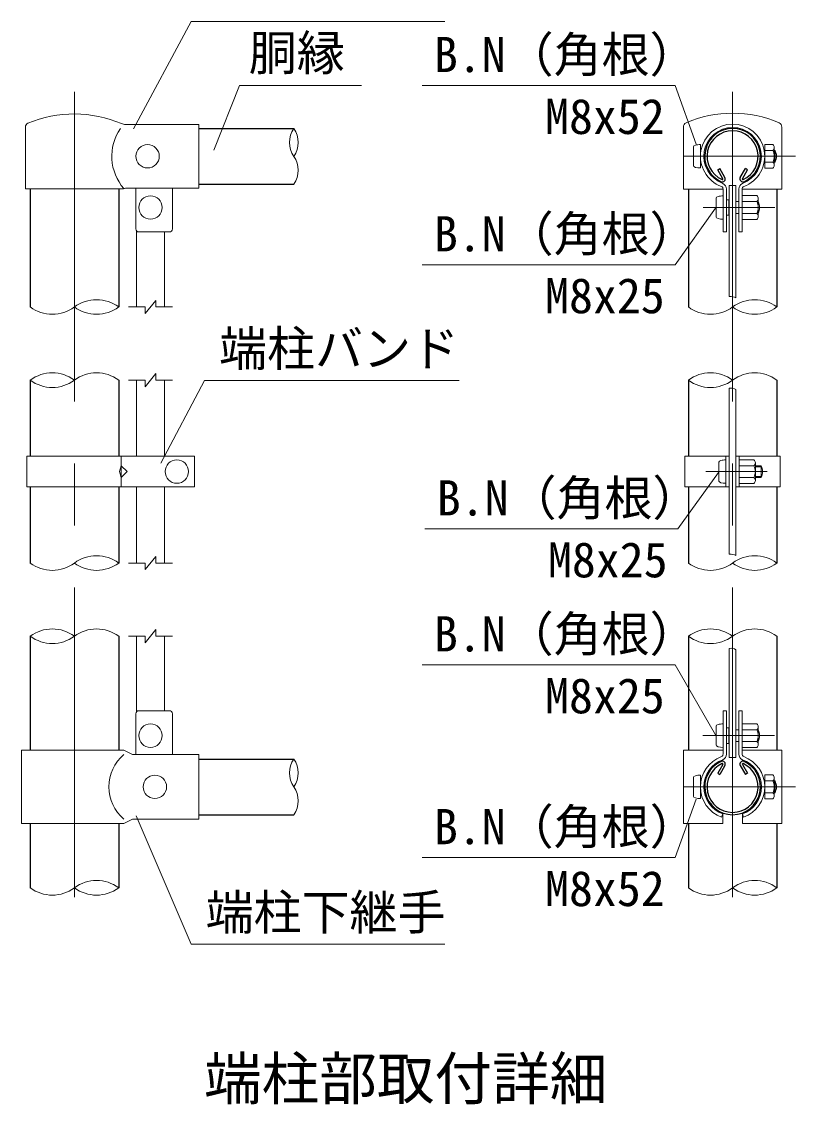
# Model space of a CAD drawing. Units: millimetres, scale not verified. Extents: x -6300 to 6300, y -4455 to 4455.
# Drawn here: x 1462 to 3049, y 490 to 2710 of the extents above; entities that cross this region are included whole.
import ezdxf
from ezdxf.enums import TextEntityAlignment as Align

# ---------------------------------------------------------------- set-up
doc = ezdxf.new("R2010")
doc.units = ezdxf.units.MM
doc.header["$LTSCALE"] = 20
doc.linetypes.add('USER1', pattern=[50.8, 31.75, -6.35, 6.35, -6.35])
for name, color, linetype, lineweight in [('0-0_D-STR1', 1, 'Continuous', 25), ('0-3_D-BMK', 2, 'USER1', 13), ('0-5_D-STR-DIM', 7, 'Continuous', 13), ('0-8_D-STR3', 3, 'Continuous', 13), ('0-9_D-STR-TXT', 7, 'Continuous', 13), ('0-A_D-TTL-TXT', 7, 'Continuous', 13)]:
    doc.layers.add(name, color=color, linetype=linetype, lineweight=lineweight)
doc.styles.add('ＭＳ ゴシック', font='')
doc.styles.get('ＭＳ ゴシック').set_extended_font_data('MS Gothic')

msp = doc.modelspace()

# ---------------------------------------------------------------- linework, layer by layer
at = {"layer": '0-0_D-STR1'}
for p, q in [((1825.45, 2490.5), (2020.5, 2490.5)), ((2889.9, 2405.74), (2894.07, 2408.15)), ((2900.43, 2387.51), (2889.9, 2405.74)), ((2904.6, 2389.91), (2894.07, 2408.15)), ((2936.3, 2389.91), (2946.83, 2408.15)), ((2940.47, 2387.51), (2951, 2405.74)), ((2951, 2405.74), (2946.83, 2408.15)), ((1825.45, 2376.2), (2020.5, 2376.2)), ((1479.7, 2366.9), (1479.7, 2124.5)), ((1661.2, 2366.9), (1661.2, 2124.5)), ((2829.7, 2366), (2829.7, 2124.5)), ((3011.2, 2366), (3011.2, 2124.5)), ((1479.7, 1974.5), (1479.7, 1818.48)), ((1661.2, 1974.5), (1661.2, 1818.48)), ((2829.7, 1974.5), (2829.7, 1818.48)), ((3011.2, 1974.5), (3011.2, 1818.48)), ((1479.7, 1755.48), (1479.7, 1599.5)), ((1661.2, 1755.48), (1661.2, 1599.5)), ((2829.7, 1755.48), (2829.7, 1599.5)), ((3011.2, 1755.48), (3011.2, 1599.5)), ((1479.7, 1449.5), (1479.7, 1215.65)), ((1661.2, 1449.5), (1661.2, 1215.65)), ((2829.7, 1449.5), (2829.7, 1215.65)), ((3011.2, 1449.5), (3011.2, 1215.65)), ((1825.45, 1197.65), (2020.5, 1197.65)), ((2900.43, 1186.64), (2889.9, 1168.41)), ((2904.6, 1184.24), (2894.07, 1166)), ((2936.3, 1184.24), (2946.83, 1166)), ((2940.47, 1186.64), (2951, 1168.41)), ((2889.9, 1168.41), (2894.07, 1166)), ((2951, 1168.41), (2946.83, 1166)), ((1479.7, 1065.65), (1479.7, 933.65)), ((1661.2, 1065.65), (1661.2, 933.65)), ((1825.45, 1083.35), (2020.5, 1083.35)), ((2829.7, 1065.65), (2829.7, 933.65)), ((3011.2, 1065.65), (3011.2, 933.65))]:
    msp.add_line(p, q, dxfattribs=at)
for centre, radius, start, end in [((2920.45, 2433.5), 57.15, 294.32478, 245.67522), ((2920.45, 2433.5), 52.34, 294.32478, 245.67522), ((2899.39, 2386.9), 6.02, 245.67522, 30), ((2899.39, 2386.9), 1.2, 245.67522, 30), ((2941.51, 2386.9), 6.02, 150, 294.32478), ((2941.51, 2386.9), 1.2, 150, 294.32478), ((2920.45, 1140.65), 57.15, 114.32478, 65.67522), ((2920.45, 1140.65), 52.34, 114.32478, 65.67522), ((2899.39, 1187.24), 6.02, 330, 114.32478), ((2899.39, 1187.24), 1.2, 330, 114.32478), ((2941.51, 1187.24), 6.02, 65.67522, 210), ((2941.51, 1187.24), 1.2, 65.67522, 210)]:
    msp.add_arc(centre, radius, start, end, dxfattribs=at)
at = {"layer": '0-3_D-BMK'}
for p, q in [((1570.45, 2565.5), (1570.45, 858.5)), ((2920.45, 2565.5), (2920.45, 858.5)), ((2821.36, 2433.5), (3049.17, 2433.5)), ((2860.36, 2328.5), (3007, 2328.5)), ((2865.46, 1786.98), (2991.1, 1786.98)), ((2908.9, 1786.98), (2966.8, 1786.98)), ((2859.73, 1245.65), (3006.37, 1245.65)), ((2821.36, 1140.65), (3049.17, 1140.65))]:
    msp.add_line(p, q, dxfattribs=at)
at = {"layer": '0-5_D-STR-DIM'}
for p, q in [((1715.2, 2111), (1737.7, 2138)), ((1737.7, 2124.5), (1737.7, 2138)), ((1681.45, 2124.5), (1715.2, 2124.5)), ((1715.2, 2111), (1715.2, 2124.5)), ((1737.7, 2124.5), (1771.45, 2124.5)), ((1715.2, 1961), (1737.7, 1988)), ((1737.7, 1974.5), (1737.7, 1988)), ((1681.45, 1974.5), (1715.2, 1974.5)), ((1715.2, 1961), (1715.2, 1974.5)), ((1737.7, 1974.5), (1771.45, 1974.5)), ((1681.45, 1599.5), (1715.2, 1599.5)), ((1715.2, 1586), (1737.7, 1613)), ((1715.2, 1586), (1715.2, 1599.5)), ((1737.7, 1599.5), (1737.7, 1613)), ((1737.7, 1599.5), (1771.45, 1599.5)), ((1681.45, 1449.5), (1715.2, 1449.5)), ((1715.2, 1436), (1737.7, 1463)), ((1715.2, 1436), (1715.2, 1449.5)), ((1737.7, 1449.5), (1737.7, 1463)), ((1737.7, 1449.5), (1771.45, 1449.5))]:
    msp.add_line(p, q, dxfattribs=at)
for centre, radius, start, end in [((2061.36, 2461.92), 49.86, 145.03504, 214.96496), ((1979.64, 2461.92), 49.86, 325.03504, 34.96496), ((1979.64, 2404.77), 49.86, 325.03422, 34.96578), ((1615.82, 2063.37), 76.13, 53.41445, 126.58555), ((2916.01, 2123.06), 23.04, 60.95271, 95.76063), ((2965.82, 2063.37), 76.13, 53.41445, 126.58555), ((1525.07, 2185.63), 76.13, 233.41445, 306.58555), ((1615.82, 2185.63), 76.13, 233.41445, 306.58555), ((2875.07, 2185.63), 76.13, 233.41445, 306.58555), ((2965.82, 2185.63), 76.13, 233.41445, 306.58555), ((1525.07, 1913.37), 76.13, 53.41445, 126.58555), ((1615.82, 1913.37), 76.13, 53.41445, 126.58555), ((2875.07, 1913.37), 76.13, 53.41445, 126.58555), ((2965.82, 1913.37), 76.13, 53.41445, 126.58555), ((1525.07, 2035.63), 76.13, 233.41445, 306.58555), ((2875.07, 2035.63), 76.13, 233.41445, 306.58555), ((2916.01, 1935.16), 23.04, 60.95271, 95.76063), ((1525.07, 1660.63), 76.13, 233.41445, 306.58555), ((1615.82, 1538.37), 76.13, 53.41445, 126.58555), ((1615.82, 1660.63), 76.13, 233.41445, 306.58555), ((2875.07, 1660.63), 76.13, 233.41445, 306.58555), ((2916.01, 1594.76), 23.04, 60.95271, 95.76063), ((2965.82, 1538.37), 76.13, 53.41445, 126.58555), ((2965.82, 1660.63), 76.13, 233.41445, 306.58555), ((1525.07, 1388.37), 76.13, 53.41445, 126.58555), ((1525.07, 1510.63), 76.13, 233.41445, 306.58555), ((1615.82, 1388.37), 76.13, 53.41445, 126.58555), ((2875.07, 1388.37), 76.13, 53.41445, 126.58555), ((2875.07, 1510.63), 76.13, 233.41445, 306.58555), ((2965.82, 1388.37), 76.13, 53.41445, 126.58555), ((2916.01, 1401.67), 23.04, 60.95271, 95.76063), ((2061.36, 1169.07), 49.86, 145.03504, 214.96496), ((1979.64, 1169.07), 49.86, 325.03504, 34.96496), ((1979.64, 1111.92), 49.86, 325.03422, 34.96578), ((1525.07, 994.78), 76.13, 233.41445, 306.58555), ((1615.82, 872.52), 76.13, 53.41445, 126.58555), ((1615.82, 994.78), 76.13, 233.41445, 306.58555), ((2875.07, 994.78), 76.13, 233.41445, 306.58555), ((2965.82, 872.52), 76.13, 53.41445, 126.58555), ((2965.82, 994.78), 76.13, 233.41445, 306.58555)]:
    msp.add_arc(centre, radius, start, end, dxfattribs=at)
at = {"layer": '0-8_D-STR3'}
for p, q in [((1469.95, 2366.9), (1469.95, 2493.14)), ((1675.38, 2498.6), (1825.45, 2498.6)), ((1825.45, 2368.4), (1825.45, 2498.6)), ((3021.4, 2493.52), (3021.4, 2366)), ((2840.05, 2453), (2840.05, 2414)), ((2854.45, 2457.5), (2854.45, 2409.5)), ((2855.55, 2445.5), (2854.45, 2445.5)), ((2986.45, 2445.5), (2985.35, 2445.5)), ((3002.95, 2457.8), (2986.45, 2457.8)), ((2986.45, 2457.8), (2986.45, 2409.2)), ((3002.95, 2445.65), (2986.45, 2445.65)), ((3005.95, 2452.2), (3005.95, 2415.16)), ((3005.95, 2445.5), (3007.45, 2445.5)), ((3005.95, 2445.5), (3007.45, 2445.5)), ((3005.95, 2443.47), (3008.42, 2443.47)), ((3007.45, 2445.5), (3007.45, 2421.5)), ((2855.55, 2421.5), (2854.45, 2421.5)), ((2986.45, 2421.5), (2985.35, 2421.5)), ((3002.95, 2421.35), (2986.45, 2421.35)), ((3005.95, 2423.53), (3008.42, 2423.53)), ((3005.95, 2421.5), (3007.45, 2421.5)), ((3005.95, 2421.5), (3007.45, 2421.5)), ((3002.95, 2409.2), (2986.45, 2409.2)), ((1469.95, 2366.9), (1670.95, 2366.9)), ((1670.95, 2366.9), (1675.45, 2368.4)), ((1675.45, 2368.4), (1825.45, 2368.4)), ((1696.45, 2284.4), (1696.45, 2368.4)), ((1771.45, 2284.4), (1771.45, 2368.4)), ((2900.95, 2278.4), (2900.95, 2366.21)), ((2907.85, 2278.4), (2907.85, 2366.21)), ((2913.7, 2373.5), (2913.7, 2145.84)), ((2913.7, 2373.5), (2927.2, 2373.5)), ((2927.2, 2373.5), (2927.2, 2143.05)), ((2933.05, 2278.4), (2933.05, 2366.21)), ((2939.95, 2278.4), (2939.95, 2366.21)), ((2939.95, 2366), (3021.4, 2366)), ((2886.55, 2308.81), (2886.55, 2347.81)), ((2912.95, 2344.45), (2907.85, 2344.45)), ((2912.95, 2344.45), (2912.95, 2312.54)), ((2912.95, 2340.5), (2913.7, 2340.5)), ((2927.2, 2340.5), (2933.05, 2340.5)), ((2969.95, 2352.8), (2939.95, 2352.8)), ((2969.95, 2340.65), (2939.95, 2340.65)), ((2972.95, 2347.2), (2972.95, 2310.16)), ((2972.95, 2340.5), (2972.95, 2316.5)), ((2972.95, 2338.47), (2973.92, 2338.47)), ((2912.95, 2312.54), (2907.85, 2312.54)), ((2912.95, 2316.5), (2913.7, 2316.5)), ((2927.2, 2316.5), (2933.05, 2316.5)), ((2969.95, 2316.35), (2939.95, 2316.35)), ((2972.95, 2318.53), (2973.92, 2318.53)), ((2969.95, 2304.2), (2939.95, 2304.2)), ((1697.95, 2280.43), (1697.95, 2124.5)), ((1702.45, 2278.4), (1765.45, 2278.4)), ((1754.95, 2278.4), (1754.95, 2124.5)), ((2900.95, 2278.4), (2907.85, 2278.4)), ((2933.05, 2278.4), (2939.95, 2278.4)), ((1697.95, 1974.5), (1697.95, 1818.48)), ((1754.95, 1974.5), (1754.95, 1818.48)), ((2913.7, 1958.08), (2913.7, 1617.69)), ((2927.2, 1955.3), (2927.2, 1614.9)), ((1816.44, 1818.48), (1472.8, 1818.48)), ((1472.8, 1755.48), (1472.8, 1818.48)), ((1666.38, 1818.48), (1666.38, 1755.48)), ((1816.45, 1755.48), (1816.45, 1818.48)), ((2822.8, 1818.48), (2822.8, 1755.48)), ((2913.7, 1818.48), (2822.8, 1818.48)), ((2892.4, 1806.48), (2892.4, 1767.48)), ((2906.8, 1818.48), (2906.8, 1755.48)), ((2913.7, 1818.48), (2913.7, 1755.48)), ((2927.2, 1818.48), (2927.2, 1755.48)), ((2934.1, 1818.48), (2934.1, 1755.48)), ((2964.1, 1811.28), (2934.1, 1811.28)), ((2964.1, 1799.13), (2934.1, 1799.13)), ((2967.1, 1805.68), (2967.1, 1768.65)), ((2967.1, 1798.98), (2978.8, 1798.98)), ((2978.8, 1798.98), (2978.8, 1774.98)), ((2967.1, 1796.95), (2979.77, 1796.95)), ((2967.1, 1777.01), (2979.77, 1777.01)), ((1816.44, 1755.48), (1472.8, 1755.48)), ((1697.95, 1755.48), (1697.95, 1599.5)), ((1754.95, 1755.48), (1754.95, 1599.5)), ((2822.8, 1755.48), (2913.7, 1755.48)), ((2964.1, 1774.83), (2934.1, 1774.83)), ((2964.1, 1762.68), (2934.1, 1762.68)), ((2967.1, 1774.98), (2978.8, 1774.98)), ((1697.95, 1449.5), (1697.95, 1294.62)), ((1754.95, 1449.5), (1754.95, 1296.65)), ((2913.7, 1424.59), (2913.7, 1200.65)), ((2927.2, 1421.81), (2927.2, 1200.65)), ((1696.45, 1290.65), (1696.45, 1206.65)), ((1702.45, 1296.65), (1765.45, 1296.65)), ((1771.45, 1290.65), (1771.45, 1206.65)), ((2900.95, 1296.65), (2900.95, 1207.94)), ((2900.95, 1296.65), (2907.85, 1296.65)), ((2907.85, 1296.65), (2907.85, 1207.94)), ((2933.05, 1296.65), (2933.05, 1207.94)), ((2933.05, 1296.65), (2939.95, 1296.65)), ((2939.95, 1296.65), (2939.95, 1207.94)), ((2969.95, 1269.95), (2939.95, 1269.95)), ((2886.55, 1265.15), (2886.55, 1226.15)), ((2912.95, 1261.6), (2907.85, 1261.6)), ((2912.95, 1261.6), (2912.95, 1229.69)), ((2912.95, 1257.65), (2913.7, 1257.65)), ((2927.2, 1257.65), (2933.05, 1257.65)), ((2969.95, 1257.8), (2939.95, 1257.8)), ((2939.95, 1257.65), (2940.55, 1257.65)), ((2972.95, 1264.35), (2972.95, 1227.31)), ((2972.95, 1257.65), (2972.95, 1233.65)), ((2972.95, 1255.62), (2973.92, 1255.62)), ((2912.95, 1229.69), (2907.85, 1229.69)), ((2912.95, 1233.65), (2913.7, 1233.65)), ((2927.2, 1233.65), (2933.05, 1233.65)), ((2939.95, 1233.65), (2940.55, 1233.65)), ((2969.95, 1233.5), (2939.95, 1233.5)), ((2969.95, 1221.35), (2939.95, 1221.35)), ((2972.95, 1235.68), (2973.92, 1235.68)), ((1462.15, 1215.65), (1671.85, 1215.65)), ((1462.15, 1215.65), (1462.15, 1065.65)), ((1689.85, 1206.65), (1671.85, 1215.65)), ((1689.85, 1206.65), (1825.45, 1206.65)), ((1825.45, 1074.65), (1825.45, 1206.65)), ((2819.5, 1215.65), (2900.95, 1215.65)), ((2819.5, 1215.65), (2819.5, 1065.65)), ((2913.7, 1200.65), (2927.2, 1200.65)), ((2939.95, 1215.65), (3021.4, 1215.65)), ((3021.4, 1215.65), (3021.4, 1065.65)), ((2840.05, 1160.15), (2840.05, 1121.15)), ((2854.45, 1164.65), (2854.45, 1116.65)), ((3002.95, 1164.95), (2986.45, 1164.95)), ((2986.45, 1164.95), (2986.45, 1116.35)), ((3005.95, 1159.35), (3005.95, 1122.31)), ((2855.55, 1152.65), (2854.45, 1152.65)), ((2986.45, 1152.65), (2985.35, 1152.65)), ((3002.95, 1152.8), (2986.45, 1152.8)), ((3005.95, 1152.65), (3007.45, 1152.65)), ((3005.95, 1152.65), (3007.45, 1152.65)), ((3005.95, 1150.62), (3008.42, 1150.62)), ((3007.45, 1152.65), (3007.45, 1128.65)), ((2855.55, 1128.65), (2854.45, 1128.65)), ((2986.45, 1128.65), (2985.35, 1128.65)), ((3002.95, 1128.5), (2986.45, 1128.5)), ((3002.95, 1116.35), (2986.45, 1116.35)), ((3005.95, 1130.68), (3008.42, 1130.68)), ((3005.95, 1128.65), (3007.45, 1128.65)), ((3005.95, 1128.65), (3007.45, 1128.65)), ((1462.15, 1065.65), (1671.85, 1065.65)), ((1689.85, 1074.65), (1671.85, 1065.65)), ((1689.85, 1074.65), (1825.45, 1074.65)), ((2819.5, 1065.65), (2900.35, 1065.65)), ((2900.35, 1085.07), (2898, 1078.58)), ((2900.35, 1085.07), (2900.35, 1065.65)), ((2940.55, 1085.07), (2940.55, 1065.65)), ((2940.55, 1085.07), (2942.9, 1078.58)), ((2940.55, 1065.65), (3021.4, 1065.65))]:
    msp.add_line(p, q, dxfattribs=at)
for points in [[(2819.5, 2493.52), (2819.5, 2366), (2900.95, 2366)], [(2927.2, 1755.48), (3018.1, 1755.48), (3018.1, 1818.48), (2927.2, 1818.48)]]:
    msp.add_lwpolyline(points, dxfattribs=at)
msp.add_lwpolyline([(1663, 1786.98), (1666.38, 1798.98), (1678.38, 1786.98), (1666.38, 1774.98)], close=True, dxfattribs=at)
for centre in [(1720.45, 2433.5), (1726.45, 2328.5), (1780.45, 1786.98), (1726.45, 1245.65), (1735.45, 1140.65)]:
    msp.add_circle(centre, 24, dxfattribs=at)
for centre, radius, start, end in [((1570.32, 2271.4), 248.8, 67.08235, 112.54718), ((2920.45, 2274.84), 246.75, 67.22973, 112.77027), ((1478.95, 2493.14), 9, 116.57497, 180), ((1747.76, 2433.5), 100.69, 145.68676, 221.15827), ((1675.38, 2516.6), 18, 242.98608, 270), ((2829.4, 2493.52), 9.9, 116.72671, 180), ((2920.45, 2433.5), 66, 290.1633, 249.8367), ((2920.45, 2433.5), 59.1, 289.83718, 250.16282), ((3011.5, 2493.52), 9.9, 0, 63.27329), ((2998.34, 2451.72), 7.63, 307.21089, 52.78911), ((2979.85, 2433.5), 26.1, 332.26063, 27.73937), ((2984.95, 2433.5), 25.5, 331.92751, 28.07249), ((2998.3, 2415.27), 7.65, 307.42505, 52.57495), ((2894.95, 2366.21), 12.9, 0, 65.03562), ((2945.95, 2366.21), 12.9, 114.96438, 180), ((2894.95, 2366.21), 6, 0, 62.72039), ((2945.95, 2366.21), 6, 117.27961, 180), ((2965.34, 2346.72), 7.63, 307.21089, 52.78911), ((2946.85, 2328.5), 26.1, 332.26063, 27.73937), ((2950.45, 2328.5), 25.5, 331.92751, 28.07249), ((2965.3, 2310.27), 7.65, 307.42505, 52.57495), ((1702.45, 2284.4), 6, 180, 270), ((1765.45, 2284.4), 6, 270, 0), ((2959.49, 1805.21), 7.63, 307.21089, 52.78911), ((2941, 1786.98), 26.1, 332.26063, 27.73937), ((2956.3, 1786.98), 25.5, 331.92751, 28.07249), ((2959.45, 1768.76), 7.65, 307.42505, 52.57495), ((1702.45, 1290.65), 6, 90, 180), ((1765.45, 1290.65), 6, 0, 90), ((2965.34, 1263.87), 7.63, 307.21089, 52.78911), ((2946.85, 1245.65), 26.1, 332.26063, 27.73937), ((2950.45, 1245.65), 25.5, 331.92751, 28.07249), ((2965.3, 1227.42), 7.65, 307.42505, 52.57495), ((1727.61, 1140.65), 86.4, 130.19176, 229.80824), ((2920.45, 1140.65), 66, 110.1633, 250.11694), ((2894.95, 1207.94), 6, 297.27961, 0), ((2894.95, 1207.94), 12.9, 294.96438, 0), ((2945.95, 1207.94), 12.9, 180, 245.03562), ((2945.95, 1207.94), 6, 180, 242.72039), ((2920.45, 1140.65), 66, 289.88306, 69.8367), ((2920.45, 1140.65), 59.1, 109.83718, 250.11694), ((2920.45, 1140.65), 59.1, 289.88306, 70.16282), ((2998.34, 1158.87), 7.63, 307.21089, 52.78911), ((2979.85, 1140.65), 26.1, 332.26063, 27.73937), ((2984.95, 1140.65), 25.5, 331.92751, 28.07249), ((2998.3, 1122.42), 7.65, 307.42505, 52.57495)]:
    msp.add_arc(centre, radius, start, end, dxfattribs=at)
for centre, start_param, end_param in [((2854.45, 2453), 1.5707963, 3.1415927), ((2854.45, 2414), 3.1415927, 4.712389), ((2900.95, 2347.81), 1.5707963, 3.1415927), ((2900.95, 2308.81), 3.1415927, 4.712389), ((2906.8, 1806.48), 1.5707963, 3.1415927), ((2906.8, 1767.48), 3.1415927, 4.712389), ((2900.95, 1265.15), 1.5707963, 3.1415927), ((2900.95, 1226.15), 3.1415927, 4.712389), ((2854.45, 1160.15), 1.5707963, 3.1415927), ((2854.45, 1121.15), 3.1415927, 4.712389)]:
    msp.add_ellipse(centre, major_axis=(14.4, 0), ratio=0.3125, start_param=start_param, end_param=end_param, dxfattribs=at)
at = {"layer": '0-9_D-STR-TXT'}
for points in [[(2330.47, 2709.52), (1809.58, 2709.52), (1691.37, 2489.63)], [(2159.41, 2578.53), (1908.88, 2578.53), (1856.45, 2446.36)], [(2283.39, 2578.53), (2802.49, 2578.53), (2845.87, 2458.64)], [(2283.39, 2210.99), (2802.49, 2210.99), (2885.39, 2326.87)], [(2359.52, 1973.79), (1837.28, 1973.79), (1747.49, 1804.4)], [(2289.24, 1669.48), (2808.34, 1669.48), (2891.24, 1785.35)], [(2283.39, 1390.68), (2802.49, 1390.68), (2885.55, 1247.38)], [(2283.39, 995.44), (2802.49, 995.44), (2845.87, 1115.32)], [(2330.47, 817.99), (1809.58, 817.99), (1697.23, 1081.51)]]:
    msp.add_lwpolyline(points, dxfattribs=at)

# ---------------------------------------------------------------- texts
at = {"layer": '0-9_D-STR-TXT', "style": 'ＭＳ ゴシック'}
for s, p in [('胴縁', (1928.03, 2587.96)), ('B.N（角根）', (2307.75, 2584.43)), ('M8x52', (2535.88, 2457.56)), ('B.N（角根）', (2307.75, 2216.89)), ('M8x25', (2535.88, 2090.03)), ('端柱バンド', (1867.18, 1981.57)), ('B.N（角根）', (2313.6, 1675.38)), ('M8x25', (2541.73, 1548.51)), ('B.N（角根）', (2307.75, 1396.58)), ('M8x25', (2535.88, 1269.71)), ('B.N（角根）', (2307.75, 1001.34)), ('M8x52', (2535.88, 874.47)), ('端柱下継手', (1839.47, 825.77))]:
    msp.add_text(s, height=72.14, dxfattribs=at).set_placement(p, align=Align.BOTTOM_LEFT)
at = {"layer": '0-A_D-TTL-TXT', "style": 'ＭＳ ゴシック'}
msp.add_text('端柱部取付詳細', height=86.66, dxfattribs=at).set_placement((1836.11, 473.36), align=Align.BOTTOM_LEFT)

doc.saveas('drawing.dxf')
